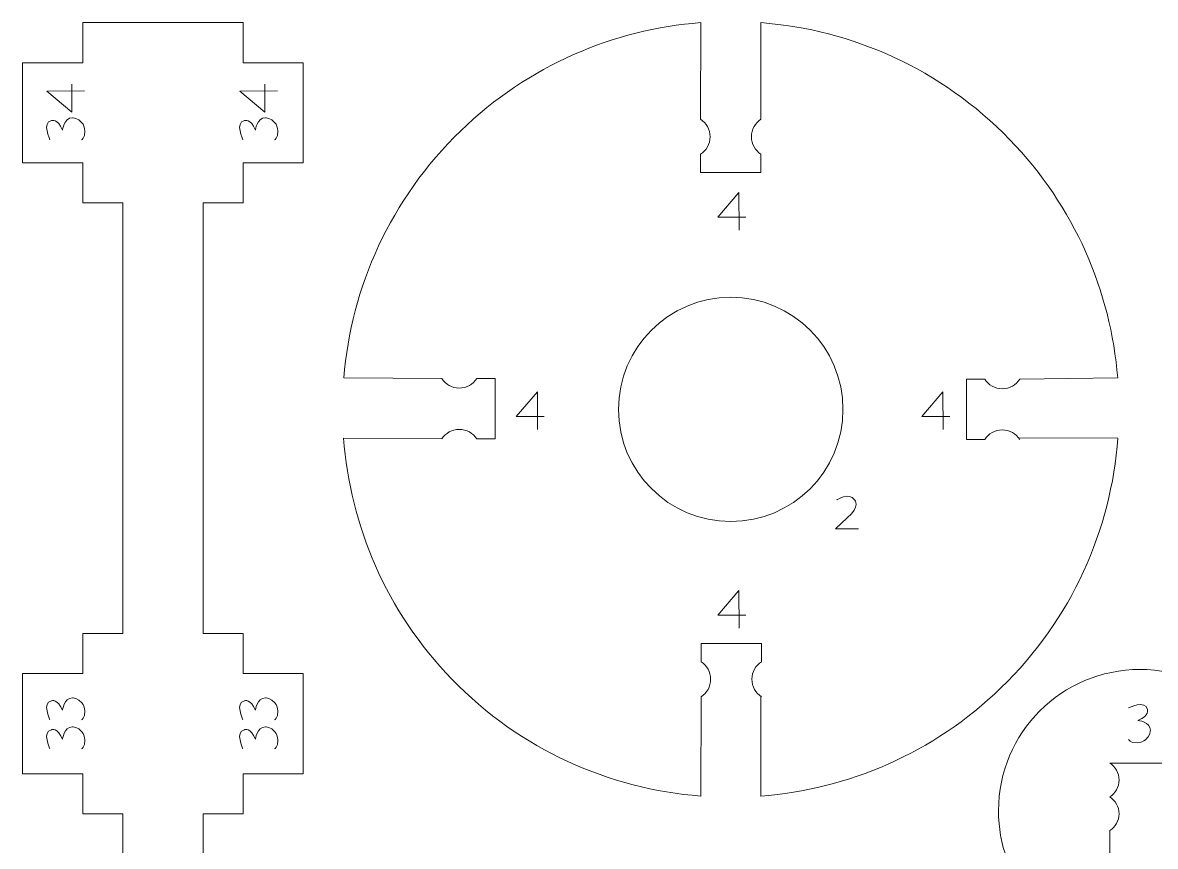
# Model space of a CAD drawing. Header units: centimetres. Extents: x -25 to 25, y -32.5 to 32.5.
# Drawn here: x -14.23 to -8.58, y 16.15 to 20.27 of the extents above; entities that cross this region are included whole.
import ezdxf

# ---------------------------------------------------------------- set-up
doc = ezdxf.new("R2010")
doc.units = ezdxf.units.CM
doc.header["$MEASUREMENT"] = 0
doc.layers.add('Capa 1', color=7, linetype='Continuous')

msp = doc.modelspace()

# ---------------------------------------------------------------- linework, layer by layer
at = {"layer": 'Capa 1', "color": 250, "lineweight": 20}
msp.add_open_spline([(-13.12992, 13.96761), (-13.12992, 13.96761), (-12.82992, 13.96761), (-12.82992, 13.96761), (-12.82992, 13.96761), (-12.82992, 13.96761), (-12.82992, 13.46761), (-12.82992, 13.46761), (-12.82992, 13.46761), (-12.82992, 13.46761), (-13.12992, 13.46761), (-13.12992, 13.46761), (-13.12992, 13.46761), (-13.12992, 13.46761), (-13.12992, 13.26761), (-13.12992, 13.26761), (-13.12992, 13.26761), (-13.5505, 13.26761), (-13.50936, 13.26761), (-13.92992, 13.26761), (-13.92992, 13.26761), (-13.92992, 13.26761), (-13.92992, 13.46761), (-13.92992, 13.46761), (-13.92992, 13.46761), (-13.92992, 13.46761), (-14.22992, 13.46761), (-14.22992, 13.46761), (-14.22992, 13.46761), (-14.22992, 13.46761), (-14.22992, 13.96761), (-14.22992, 13.96761), (-14.22992, 13.96761), (-14.22992, 13.96761), (-13.92992, 13.96761), (-13.92992, 13.96761), (-13.92992, 13.96761), (-13.92992, 13.96761), (-13.92992, 14.16761), (-13.92992, 14.16761), (-13.92992, 14.16761), (-13.92992, 14.16761), (-13.72992, 14.16761), (-13.72992, 14.16761), (-13.72992, 14.16761), (-13.72992, 14.16761), (-13.72992, 16.31761), (-13.72992, 16.31761), (-13.72992, 16.31761), (-13.72992, 16.31761), (-13.92992, 16.31761), (-13.92992, 16.31761), (-13.92992, 16.31761), (-13.92992, 16.31761), (-13.92992, 16.51761), (-13.92992, 16.51761), (-13.92992, 16.51761), (-13.92992, 16.51761), (-14.22992, 16.51761), (-14.22992, 16.51761), (-14.22992, 16.51761), (-14.22992, 16.51761), (-14.22992, 17.01761), (-14.22992, 17.01761), (-14.22992, 17.01761), (-14.22992, 17.01761), (-13.92992, 17.01761), (-13.92992, 17.01761), (-13.92992, 17.01761), (-13.92992, 17.01761), (-13.92992, 17.21761), (-13.92992, 17.21761), (-13.92992, 17.21761), (-13.92992, 17.21761), (-13.72992, 17.21761), (-13.72992, 17.21761), (-13.72992, 17.21761), (-13.72992, 17.21761), (-13.72992, 19.36761), (-13.72992, 19.36761), (-13.72992, 19.36761), (-13.72992, 19.36761), (-13.92992, 19.36761), (-13.92992, 19.36761), (-13.92992, 19.36761), (-13.92992, 19.36761), (-13.92992, 19.56761), (-13.92992, 19.56761), (-13.92992, 19.56761), (-13.92992, 19.56761), (-14.22992, 19.56761), (-14.22992, 19.56761), (-14.22992, 19.56761), (-14.22992, 19.56761), (-14.22992, 20.06761), (-14.22992, 20.06761), (-14.22992, 20.06761), (-14.22992, 20.06761), (-13.92992, 20.06761), (-13.92992, 20.06761), (-13.92992, 20.06761), (-13.92992, 20.06761), (-13.92992, 20.26761), (-13.92992, 20.26761), (-13.92992, 20.26761), (-13.50936, 20.26761), (-13.5505, 20.26761), (-13.12992, 20.26761), (-13.12992, 20.26761), (-13.12992, 20.26761), (-13.12992, 20.06761), (-13.12992, 20.06761), (-13.12992, 20.06761), (-13.12992, 20.06761), (-12.82992, 20.06761), (-12.82992, 20.06761), (-12.82992, 20.06761), (-12.82992, 20.06761), (-12.82992, 19.56761), (-12.82992, 19.56761), (-12.82992, 19.56761), (-12.82992, 19.56761), (-13.12992, 19.56761), (-13.12992, 19.56761), (-13.12992, 19.56761), (-13.12992, 19.56761), (-13.12992, 19.36761), (-13.12992, 19.36761), (-13.12992, 19.36761), (-13.12992, 19.36761), (-13.32992, 19.36761), (-13.32992, 19.36761), (-13.32992, 19.36761), (-13.32992, 19.36761), (-13.32992, 17.21761), (-13.32992, 17.21761), (-13.32992, 17.21761), (-13.32992, 17.21761), (-13.12992, 17.21761), (-13.12992, 17.21761), (-13.12992, 17.21761), (-13.12992, 17.21761), (-13.12992, 17.01761), (-13.12992, 17.01761), (-13.12992, 17.01761), (-13.12992, 17.01761), (-12.82992, 17.01761), (-12.82992, 17.01761), (-12.82992, 17.01761), (-12.82992, 17.01761), (-12.82992, 16.51761), (-12.82992, 16.51761), (-12.82992, 16.51761), (-12.82992, 16.51761), (-13.12992, 16.51761), (-13.12992, 16.51761), (-13.12992, 16.51761), (-13.12992, 16.51761), (-13.12992, 16.31761), (-13.12992, 16.31761), (-13.12992, 16.31761), (-13.12992, 16.31761), (-13.32992, 16.31761), (-13.32992, 16.31761), (-13.32992, 16.31761), (-13.32992, 16.31761), (-13.32992, 14.16761), (-13.32992, 14.16761), (-13.32992, 14.16761), (-13.32992, 14.16761), (-13.12992, 14.16761), (-13.12992, 14.16761), (-13.12992, 14.16761), (-13.12992, 14.16761), (-13.12992, 13.96761), (-13.12992, 13.96761)], degree=3, knots=[0, 0, 0, 0, 0.0222222, 0.0222222, 0.0222222, 0.0222222, 0.0444444, 0.0444444, 0.0444444, 0.0444444, 0.0666667, 0.0666667, 0.0666667, 0.0666667, 0.0888889, 0.0888889, 0.0888889, 0.0888889, 0.1111111, 0.1111111, 0.1111111, 0.1111111, 0.1333333, 0.1333333, 0.1333333, 0.1333333, 0.1555556, 0.1555556, 0.1555556, 0.1555556, 0.1777778, 0.1777778, 0.1777778, 0.1777778, 0.2, 0.2, 0.2, 0.2, 0.2222222, 0.2222222, 0.2222222, 0.2222222, 0.2444444, 0.2444444, 0.2444444, 0.2444444, 0.2666667, 0.2666667, 0.2666667, 0.2666667, 0.2888889, 0.2888889, 0.2888889, 0.2888889, 0.3111111, 0.3111111, 0.3111111, 0.3111111, 0.3333333, 0.3333333, 0.3333333, 0.3333333, 0.3555556, 0.3555556, 0.3555556, 0.3555556, 0.3777778, 0.3777778, 0.3777778, 0.3777778, 0.4, 0.4, 0.4, 0.4, 0.4222222, 0.4222222, 0.4222222, 0.4222222, 0.4444444, 0.4444444, 0.4444444, 0.4444444, 0.4666667, 0.4666667, 0.4666667, 0.4666667, 0.4888889, 0.4888889, 0.4888889, 0.4888889, 0.5111111, 0.5111111, 0.5111111, 0.5111111, 0.5333333, 0.5333333, 0.5333333, 0.5333333, 0.5555556, 0.5555556, 0.5555556, 0.5555556, 0.5777778, 0.5777778, 0.5777778, 0.5777778, 0.6, 0.6, 0.6, 0.6, 0.6222222, 0.6222222, 0.6222222, 0.6222222, 0.6444444, 0.6444444, 0.6444444, 0.6444444, 0.6666667, 0.6666667, 0.6666667, 0.6666667, 0.6888889, 0.6888889, 0.6888889, 0.6888889, 0.7111111, 0.7111111, 0.7111111, 0.7111111, 0.7333333, 0.7333333, 0.7333333, 0.7333333, 0.7555556, 0.7555556, 0.7555556, 0.7555556, 0.7777778, 0.7777778, 0.7777778, 0.7777778, 0.8, 0.8, 0.8, 0.8, 0.8222222, 0.8222222, 0.8222222, 0.8222222, 0.8444444, 0.8444444, 0.8444444, 0.8444444, 0.8666667, 0.8666667, 0.8666667, 0.8666667, 0.8888889, 0.8888889, 0.8888889, 0.8888889, 0.9111111, 0.9111111, 0.9111111, 0.9111111, 0.9333333, 0.9333333, 0.9333333, 0.9333333, 0.9555556, 0.9555556, 0.9555556, 0.9555556, 1, 1, 1, 1], dxfattribs=at)
at = {"layer": 'Capa 1', "color": 250, "lineweight": 9}
for points, knots in [([(-10.84776, 19.78507), (-10.84776, 19.78507), (-10.84722, 20.26761), (-10.84722, 20.26761), (-10.84722, 20.26761), (-11.28158, 20.23413), (-11.70725, 20.05464), (-12.04464, 19.72786), (-12.04464, 19.72786), (-12.39622, 19.38733), (-12.59092, 18.94587), (-12.62747, 18.49355), (-12.62747, 18.49355), (-12.62747, 18.49355), (-12.13886, 18.49055), (-12.13886, 18.49055)], [0, 0, 0, 0, 0.2, 0.2, 0.2, 0.2, 0.4, 0.4, 0.4, 0.4, 0.6, 0.6, 0.6, 0.6, 1, 1, 1, 1]), ([(-9.2555, 18.48735), (-9.2555, 18.48735), (-8.76676, 18.49355), (-8.76676, 18.49355), (-8.76676, 18.49355), (-8.80159, 18.92554), (-8.98093, 19.34852), (-9.306, 19.68414), (-9.306, 19.68414), (-9.64827, 20.03751), (-10.09249, 20.23236), (-10.54722, 20.26751), (-10.54722, 20.26751), (-10.54722, 20.26751), (-10.54642, 19.78507), (-10.54642, 19.78507)], [0, 0, 0, 0, 0.2, 0.2, 0.2, 0.2, 0.4, 0.4, 0.4, 0.4, 0.6, 0.6, 0.6, 0.6, 1, 1, 1, 1]), ([(-10.84776, 19.61056), (-10.81906, 19.62899), (-10.80004, 19.66118), (-10.80004, 19.69782), (-10.80004, 19.69782), (-10.80004, 19.73445), (-10.81906, 19.76665), (-10.84776, 19.78507)], [0, 0, 0, 0, 0.3333333, 0.3333333, 0.3333333, 0.3333333, 1, 1, 1, 1]), ([(-10.54642, 19.61056), (-10.57512, 19.62899), (-10.59414, 19.66118), (-10.59414, 19.69782), (-10.59414, 19.69782), (-10.59414, 19.73445), (-10.57512, 19.76665), (-10.54642, 19.78507)], [0, 0, 0, 0, 0.3333333, 0.3333333, 0.3333333, 0.3333333, 1, 1, 1, 1]), ([(-10.84776, 19.61055), (-10.84776, 19.61055), (-10.84787, 19.51895), (-10.84787, 19.51895), (-10.84787, 19.51895), (-10.84787, 19.51895), (-10.54642, 19.51895), (-10.54642, 19.51895), (-10.54642, 19.51895), (-10.54642, 19.51895), (-10.54642, 19.61057), (-10.54642, 19.61057)], [0, 0, 0, 0, 0.25, 0.25, 0.25, 0.25, 0.5, 0.5, 0.5, 0.5, 1, 1, 1, 1]), ([(-11.25721, 18.33668), (-11.25721, 18.02739), (-11.00649, 17.7767), (-10.69722, 17.7767), (-10.69722, 17.7767), (-10.38795, 17.77666), (-10.13722, 18.02739), (-10.13722, 18.33668), (-10.13722, 18.33668), (-10.13721, 18.64598), (-10.38795, 18.89667), (-10.69721, 18.89667), (-10.69721, 18.89667), (-11.00649, 18.89668), (-11.25721, 18.64598), (-11.25721, 18.33668)], [0, 0, 0, 0, 0.2, 0.2, 0.2, 0.2, 0.4, 0.4, 0.4, 0.4, 0.6, 0.6, 0.6, 0.6, 1, 1, 1, 1]), ([(-11.96435, 18.49055), (-11.98278, 18.46185), (-12.01497, 18.44283), (-12.05161, 18.44283), (-12.05161, 18.44283), (-12.08824, 18.44283), (-12.12044, 18.46185), (-12.13886, 18.49055)], [0, 0, 0, 0, 0.3333333, 0.3333333, 0.3333333, 0.3333333, 1, 1, 1, 1]), ([(-11.96435, 18.49055), (-11.96435, 18.49055), (-11.87275, 18.49066), (-11.87275, 18.49066), (-11.87275, 18.49066), (-11.87275, 18.49066), (-11.87275, 18.18921), (-11.87275, 18.18921), (-11.87275, 18.18921), (-11.87275, 18.18921), (-11.96437, 18.18921), (-11.96437, 18.18921)], [0, 0, 0, 0, 0.25, 0.25, 0.25, 0.25, 0.5, 0.5, 0.5, 0.5, 1, 1, 1, 1]), ([(-9.43001, 18.48735), (-9.43001, 18.48735), (-9.52161, 18.48746), (-9.52161, 18.48746), (-9.52161, 18.48746), (-9.52161, 18.48746), (-9.52161, 18.18601), (-9.52161, 18.18601), (-9.52161, 18.18601), (-9.52161, 18.18601), (-9.42999, 18.18601), (-9.42999, 18.18601)], [0, 0, 0, 0, 0.25, 0.25, 0.25, 0.25, 0.5, 0.5, 0.5, 0.5, 1, 1, 1, 1]), ([(-9.2555, 18.48735), (-9.27393, 18.45865), (-9.30612, 18.43963), (-9.34276, 18.43963), (-9.34276, 18.43963), (-9.37939, 18.43963), (-9.41159, 18.45865), (-9.43001, 18.48735)], [0, 0, 0, 0, 0.3333333, 0.3333333, 0.3333333, 0.3333333, 1, 1, 1, 1]), ([(-11.96435, 18.18921), (-11.98278, 18.21791), (-12.01497, 18.23693), (-12.05161, 18.23693), (-12.05161, 18.23693), (-12.08824, 18.23693), (-12.12044, 18.21791), (-12.13886, 18.18921)], [0, 0, 0, 0, 0.3333333, 0.3333333, 0.3333333, 0.3333333, 1, 1, 1, 1]), ([(-9.2555, 18.18601), (-9.27393, 18.21471), (-9.30612, 18.23373), (-9.34276, 18.23373), (-9.34276, 18.23373), (-9.37939, 18.23373), (-9.41159, 18.21471), (-9.43001, 18.18601)], [0, 0, 0, 0, 0.3333333, 0.3333333, 0.3333333, 0.3333333, 1, 1, 1, 1]), ([(-12.13886, 18.18921), (-12.13886, 18.18921), (-12.62857, 18.19354), (-12.62857, 18.19354), (-12.62857, 18.19354), (-12.59643, 17.75679), (-12.41687, 17.3284), (-12.08836, 16.98923), (-12.08836, 16.98923), (-11.74611, 16.63589), (-11.30192, 16.44103), (-10.84722, 16.40588), (-10.84722, 16.40588), (-10.84722, 16.40588), (-10.84522, 16.90194), (-10.84522, 16.90194)], [0, 0, 0, 0, 0.2, 0.2, 0.2, 0.2, 0.4, 0.4, 0.4, 0.4, 0.6, 0.6, 0.6, 0.6, 1, 1, 1, 1]), ([(-10.54749, 16.90436), (-10.54749, 16.90436), (-10.54721, 16.40575), (-10.54721, 16.40575), (-10.54721, 16.40575), (-10.11282, 16.43924), (-9.68714, 16.61871), (-9.34973, 16.94551), (-9.34973, 16.94551), (-8.99459, 17.28948), (-8.79956, 17.73643), (-8.76584, 18.19354), (-8.76584, 18.19354), (-8.76584, 18.19354), (-9.25471, 18.19382), (-9.25471, 18.19382)], [0, 0, 0, 0, 0.2, 0.2, 0.2, 0.2, 0.4, 0.4, 0.4, 0.4, 0.6, 0.6, 0.6, 0.6, 1, 1, 1, 1]), ([(-10.84522, 17.07647), (-10.84522, 17.07647), (-10.84533, 17.16807), (-10.84533, 17.16807), (-10.84533, 17.16807), (-10.84533, 17.16807), (-10.54388, 17.16807), (-10.54388, 17.16807), (-10.54388, 17.16807), (-10.54388, 17.16807), (-10.54388, 17.07645), (-10.54388, 17.07645)], [0, 0, 0, 0, 0.25, 0.25, 0.25, 0.25, 0.5, 0.5, 0.5, 0.5, 1, 1, 1, 1]), ([(-10.84522, 16.90194), (-10.81652, 16.92037), (-10.7975, 16.95256), (-10.7975, 16.9892), (-10.7975, 16.9892), (-10.7975, 17.02583), (-10.81652, 17.05803), (-10.84522, 17.07645)], [0, 0, 0, 0, 0.3333333, 0.3333333, 0.3333333, 0.3333333, 1, 1, 1, 1]), ([(-10.54388, 16.90194), (-10.57258, 16.92037), (-10.5916, 16.95256), (-10.5916, 16.9892), (-10.5916, 16.9892), (-10.5916, 17.02583), (-10.57258, 17.05803), (-10.54388, 17.07645)], [0, 0, 0, 0, 0.3333333, 0.3333333, 0.3333333, 0.3333333, 1, 1, 1, 1]), ([(-8.50591, 16.23343), (-8.50591, 16.23343), (-8.50591, 15.6429), (-8.50591, 15.6429), (-8.50591, 15.6429), (-8.18831, 15.71167), (-7.95035, 15.99423), (-7.95035, 16.33242), (-7.95035, 16.33242), (-7.95035, 16.7221), (-8.26624, 17.03798), (-8.65591, 17.03798), (-8.65591, 17.03798), (-9.04558, 17.03798), (-9.36147, 16.7221), (-9.36147, 16.33242), (-9.36147, 16.33242), (-9.36147, 15.99423), (-9.12351, 15.71166), (-8.80591, 15.6429), (-8.80591, 15.6429), (-8.80591, 15.6429), (-8.80592, 16.23327), (-8.80592, 16.23327)], [0, 0, 0, 0, 0.1428571, 0.1428571, 0.1428571, 0.1428571, 0.2857143, 0.2857143, 0.2857143, 0.2857143, 0.4285714, 0.4285714, 0.4285714, 0.4285714, 0.5714286, 0.5714286, 0.5714286, 0.5714286, 0.7142857, 0.7142857, 0.7142857, 0.7142857, 1, 1, 1, 1])]:
    msp.add_open_spline(points, degree=3, knots=knots, dxfattribs=at)
at = {"layer": 'Capa 1', "color": 22, "lineweight": 5}
for points, knots in [([(-13.98502, 19.96037), (-13.98502, 19.96037), (-13.98502, 19.82071), (-13.98502, 19.82071), (-13.98502, 19.82071), (-13.98502, 19.82071), (-14.10863, 19.92576), (-14.10863, 19.92576), (-14.10863, 19.92576), (-14.10863, 19.92576), (-13.92072, 19.92697), (-13.92072, 19.92697)], [0, 0, 0, 0, 0.25, 0.25, 0.25, 0.25, 0.5, 0.5, 0.5, 0.5, 1, 1, 1, 1]), ([(-13.0222, 19.96037), (-13.0222, 19.96037), (-13.0222, 19.82071), (-13.0222, 19.82071), (-13.0222, 19.82071), (-13.0222, 19.82071), (-13.14581, 19.92576), (-13.14581, 19.92576), (-13.14581, 19.92576), (-13.14581, 19.92576), (-12.9579, 19.92697), (-12.9579, 19.92697)], [0, 0, 0, 0, 0.25, 0.25, 0.25, 0.25, 0.5, 0.5, 0.5, 0.5, 1, 1, 1, 1]), ([(-13.93651, 19.68303), (-13.93651, 19.68303), (-13.91803, 19.69026), (-13.91923, 19.72631), (-13.91923, 19.72631), (-13.91985, 19.74502), (-13.92654, 19.75842), (-13.93419, 19.76814), (-13.93419, 19.76814), (-13.95289, 19.79184), (-13.98193, 19.79306), (-13.98193, 19.79306), (-13.98193, 19.79306), (-14.02364, 19.79184), (-14.03168, 19.73062), (-14.03168, 19.73062), (-14.03168, 19.73062), (-14.05397, 19.79058), (-14.0861, 19.77821), (-14.0861, 19.77821), (-14.0861, 19.77821), (-14.13553, 19.76957), (-14.09354, 19.68303), (-14.09354, 19.68303)], [0, 0, 0, 0, 0.1428571, 0.1428571, 0.1428571, 0.1428571, 0.2857143, 0.2857143, 0.2857143, 0.2857143, 0.4285714, 0.4285714, 0.4285714, 0.4285714, 0.5714286, 0.5714286, 0.5714286, 0.5714286, 0.7142857, 0.7142857, 0.7142857, 0.7142857, 1, 1, 1, 1]), ([(-12.97369, 19.68303), (-12.97369, 19.68303), (-12.95521, 19.69026), (-12.95641, 19.72631), (-12.95641, 19.72631), (-12.95703, 19.74502), (-12.96372, 19.75842), (-12.97137, 19.76814), (-12.97137, 19.76814), (-12.99007, 19.79184), (-13.01911, 19.79306), (-13.01911, 19.79306), (-13.01911, 19.79306), (-13.06082, 19.79184), (-13.06886, 19.73062), (-13.06886, 19.73062), (-13.06886, 19.73062), (-13.09115, 19.79058), (-13.12328, 19.77821), (-13.12328, 19.77821), (-13.12328, 19.77821), (-13.17271, 19.76957), (-13.13072, 19.68303), (-13.13072, 19.68303)], [0, 0, 0, 0, 0.1428571, 0.1428571, 0.1428571, 0.1428571, 0.2857143, 0.2857143, 0.2857143, 0.2857143, 0.4285714, 0.4285714, 0.4285714, 0.4285714, 0.5714286, 0.5714286, 0.5714286, 0.5714286, 0.7142857, 0.7142857, 0.7142857, 0.7142857, 1, 1, 1, 1]), ([(-10.62225, 19.29644), (-10.62225, 19.29644), (-10.76191, 19.29644), (-10.76191, 19.29644), (-10.76191, 19.29644), (-10.76191, 19.29644), (-10.65686, 19.42005), (-10.65686, 19.42005), (-10.65686, 19.42005), (-10.65686, 19.42005), (-10.65565, 19.23214), (-10.65565, 19.23214)], [0, 0, 0, 0, 0.25, 0.25, 0.25, 0.25, 0.5, 0.5, 0.5, 0.5, 1, 1, 1, 1]), ([(-11.62729, 18.301), (-11.62729, 18.301), (-11.76695, 18.301), (-11.76695, 18.301), (-11.76695, 18.301), (-11.76695, 18.301), (-11.6619, 18.42461), (-11.6619, 18.42461), (-11.6619, 18.42461), (-11.6619, 18.42461), (-11.66069, 18.2367), (-11.66069, 18.2367)], [0, 0, 0, 0, 0.25, 0.25, 0.25, 0.25, 0.5, 0.5, 0.5, 0.5, 1, 1, 1, 1]), ([(-9.60471, 18.301), (-9.60471, 18.301), (-9.74437, 18.301), (-9.74437, 18.301), (-9.74437, 18.301), (-9.74437, 18.301), (-9.63932, 18.42461), (-9.63932, 18.42461), (-9.63932, 18.42461), (-9.63932, 18.42461), (-9.63811, 18.2367), (-9.63811, 18.2367)], [0, 0, 0, 0, 0.25, 0.25, 0.25, 0.25, 0.5, 0.5, 0.5, 0.5, 1, 1, 1, 1]), ([(-10.16824, 17.8845), (-10.16824, 17.8845), (-10.10641, 17.92531), (-10.07925, 17.8845), (-10.07925, 17.8845), (-10.07925, 17.8845), (-10.04833, 17.8536), (-10.11632, 17.79426)], [0, 0, 0, 0, 0.3333333, 0.3333333, 0.3333333, 0.3333333, 1, 1, 1, 1]), ([(-10.11632, 17.79426), (-10.11632, 17.79426), (-10.1744, 17.73988), (-10.1744, 17.73988), (-10.1744, 17.73988), (-10.1744, 17.73988), (-10.05908, 17.73988), (-10.05908, 17.73988)], [0, 0, 0, 0, 0.3333333, 0.3333333, 0.3333333, 0.3333333, 1, 1, 1, 1]), ([(-10.62225, 17.30877), (-10.62225, 17.30877), (-10.76191, 17.30877), (-10.76191, 17.30877), (-10.76191, 17.30877), (-10.76191, 17.30877), (-10.65686, 17.43238), (-10.65686, 17.43238), (-10.65686, 17.43238), (-10.65686, 17.43238), (-10.65565, 17.24447), (-10.65565, 17.24447)], [0, 0, 0, 0, 0.25, 0.25, 0.25, 0.25, 0.5, 0.5, 0.5, 0.5, 1, 1, 1, 1]), ([(-13.93651, 16.7864), (-13.93651, 16.7864), (-13.91803, 16.79363), (-13.91923, 16.82968), (-13.91923, 16.82968), (-13.91985, 16.84839), (-13.92654, 16.86179), (-13.93419, 16.87151), (-13.93419, 16.87151), (-13.95289, 16.89521), (-13.98193, 16.89643), (-13.98193, 16.89643), (-13.98193, 16.89643), (-14.02364, 16.89521), (-14.03168, 16.83399), (-14.03168, 16.83399), (-14.03168, 16.83399), (-14.05397, 16.89395), (-14.0861, 16.88158), (-14.0861, 16.88158), (-14.0861, 16.88158), (-14.13553, 16.87294), (-14.09354, 16.7864), (-14.09354, 16.7864)], [0, 0, 0, 0, 0.1428571, 0.1428571, 0.1428571, 0.1428571, 0.2857143, 0.2857143, 0.2857143, 0.2857143, 0.4285714, 0.4285714, 0.4285714, 0.4285714, 0.5714286, 0.5714286, 0.5714286, 0.5714286, 0.7142857, 0.7142857, 0.7142857, 0.7142857, 1, 1, 1, 1]), ([(-12.97369, 16.7864), (-12.97369, 16.7864), (-12.95521, 16.79363), (-12.95641, 16.82968), (-12.95641, 16.82968), (-12.95703, 16.84839), (-12.96372, 16.86179), (-12.97137, 16.87151), (-12.97137, 16.87151), (-12.99007, 16.89521), (-13.01911, 16.89643), (-13.01911, 16.89643), (-13.01911, 16.89643), (-13.06082, 16.89521), (-13.06886, 16.83399), (-13.06886, 16.83399), (-13.06886, 16.83399), (-13.09115, 16.89395), (-13.12328, 16.88158), (-13.12328, 16.88158), (-13.12328, 16.88158), (-13.17271, 16.87294), (-13.13072, 16.7864), (-13.13072, 16.7864)], [0, 0, 0, 0, 0.1428571, 0.1428571, 0.1428571, 0.1428571, 0.2857143, 0.2857143, 0.2857143, 0.2857143, 0.4285714, 0.4285714, 0.4285714, 0.4285714, 0.5714286, 0.5714286, 0.5714286, 0.5714286, 0.7142857, 0.7142857, 0.7142857, 0.7142857, 1, 1, 1, 1]), ([(-8.71343, 16.68877), (-8.71343, 16.68877), (-8.7062, 16.67029), (-8.67015, 16.67149), (-8.67015, 16.67149), (-8.65144, 16.67211), (-8.63804, 16.6788), (-8.62832, 16.68645), (-8.62832, 16.68645), (-8.60462, 16.70515), (-8.6034, 16.73419), (-8.6034, 16.73419), (-8.6034, 16.73419), (-8.60462, 16.7759), (-8.66584, 16.78394), (-8.66584, 16.78394), (-8.66584, 16.78394), (-8.60588, 16.80623), (-8.61825, 16.83836), (-8.61825, 16.83836), (-8.61825, 16.83836), (-8.62689, 16.88779), (-8.71343, 16.8458), (-8.71343, 16.8458)], [0, 0, 0, 0, 0.1428571, 0.1428571, 0.1428571, 0.1428571, 0.2857143, 0.2857143, 0.2857143, 0.2857143, 0.4285714, 0.4285714, 0.4285714, 0.4285714, 0.5714286, 0.5714286, 0.5714286, 0.5714286, 0.7142857, 0.7142857, 0.7142857, 0.7142857, 1, 1, 1, 1]), ([(-13.93651, 16.64188), (-13.93651, 16.64188), (-13.91803, 16.64911), (-13.91923, 16.68516), (-13.91923, 16.68516), (-13.91985, 16.70387), (-13.92654, 16.71727), (-13.93419, 16.72699), (-13.93419, 16.72699), (-13.95289, 16.75069), (-13.98193, 16.75191), (-13.98193, 16.75191), (-13.98193, 16.75191), (-14.02364, 16.75069), (-14.03168, 16.68947), (-14.03168, 16.68947), (-14.03168, 16.68947), (-14.05397, 16.74943), (-14.0861, 16.73706), (-14.0861, 16.73706), (-14.0861, 16.73706), (-14.13553, 16.72842), (-14.09354, 16.64188), (-14.09354, 16.64188)], [0, 0, 0, 0, 0.1428571, 0.1428571, 0.1428571, 0.1428571, 0.2857143, 0.2857143, 0.2857143, 0.2857143, 0.4285714, 0.4285714, 0.4285714, 0.4285714, 0.5714286, 0.5714286, 0.5714286, 0.5714286, 0.7142857, 0.7142857, 0.7142857, 0.7142857, 1, 1, 1, 1]), ([(-12.97369, 16.64188), (-12.97369, 16.64188), (-12.95521, 16.64911), (-12.95641, 16.68516), (-12.95641, 16.68516), (-12.95703, 16.70387), (-12.96372, 16.71727), (-12.97137, 16.72699), (-12.97137, 16.72699), (-12.99007, 16.75069), (-13.01911, 16.75191), (-13.01911, 16.75191), (-13.01911, 16.75191), (-13.06082, 16.75069), (-13.06886, 16.68947), (-13.06886, 16.68947), (-13.06886, 16.68947), (-13.09115, 16.74943), (-13.12328, 16.73706), (-13.12328, 16.73706), (-13.12328, 16.73706), (-13.17271, 16.72842), (-13.13072, 16.64188), (-13.13072, 16.64188)], [0, 0, 0, 0, 0.1428571, 0.1428571, 0.1428571, 0.1428571, 0.2857143, 0.2857143, 0.2857143, 0.2857143, 0.4285714, 0.4285714, 0.4285714, 0.4285714, 0.5714286, 0.5714286, 0.5714286, 0.5714286, 0.7142857, 0.7142857, 0.7142857, 0.7142857, 1, 1, 1, 1])]:
    msp.add_open_spline(points, degree=3, knots=knots, dxfattribs=at)
at = {"layer": 'Capa 1', "color": 250, "lineweight": 9}
msp.add_open_spline([(-8.80592, 16.57015), (-8.80592, 16.57015), (-8.50591, 16.57031), (-8.50591, 16.57031)], degree=3, dxfattribs=at)
at = {"layer": 'Capa 1', "color": 250, "lineweight": 18}
for points in [[(-8.80592, 16.57015), (-8.77822, 16.55237), (-8.75986, 16.52129), (-8.75986, 16.48593), (-8.75986, 16.48593), (-8.75986, 16.45057), (-8.77822, 16.41949), (-8.80592, 16.40171)], [(-8.80592, 16.40171), (-8.77822, 16.38393), (-8.75986, 16.35285), (-8.75986, 16.31749), (-8.75986, 16.31749), (-8.75986, 16.28213), (-8.77822, 16.25105), (-8.80592, 16.23327)]]:
    msp.add_open_spline(points, degree=3, knots=[0, 0, 0, 0, 0.3333333, 0.3333333, 0.3333333, 0.3333333, 1, 1, 1, 1], dxfattribs=at)

doc.saveas('drawing.dxf')
